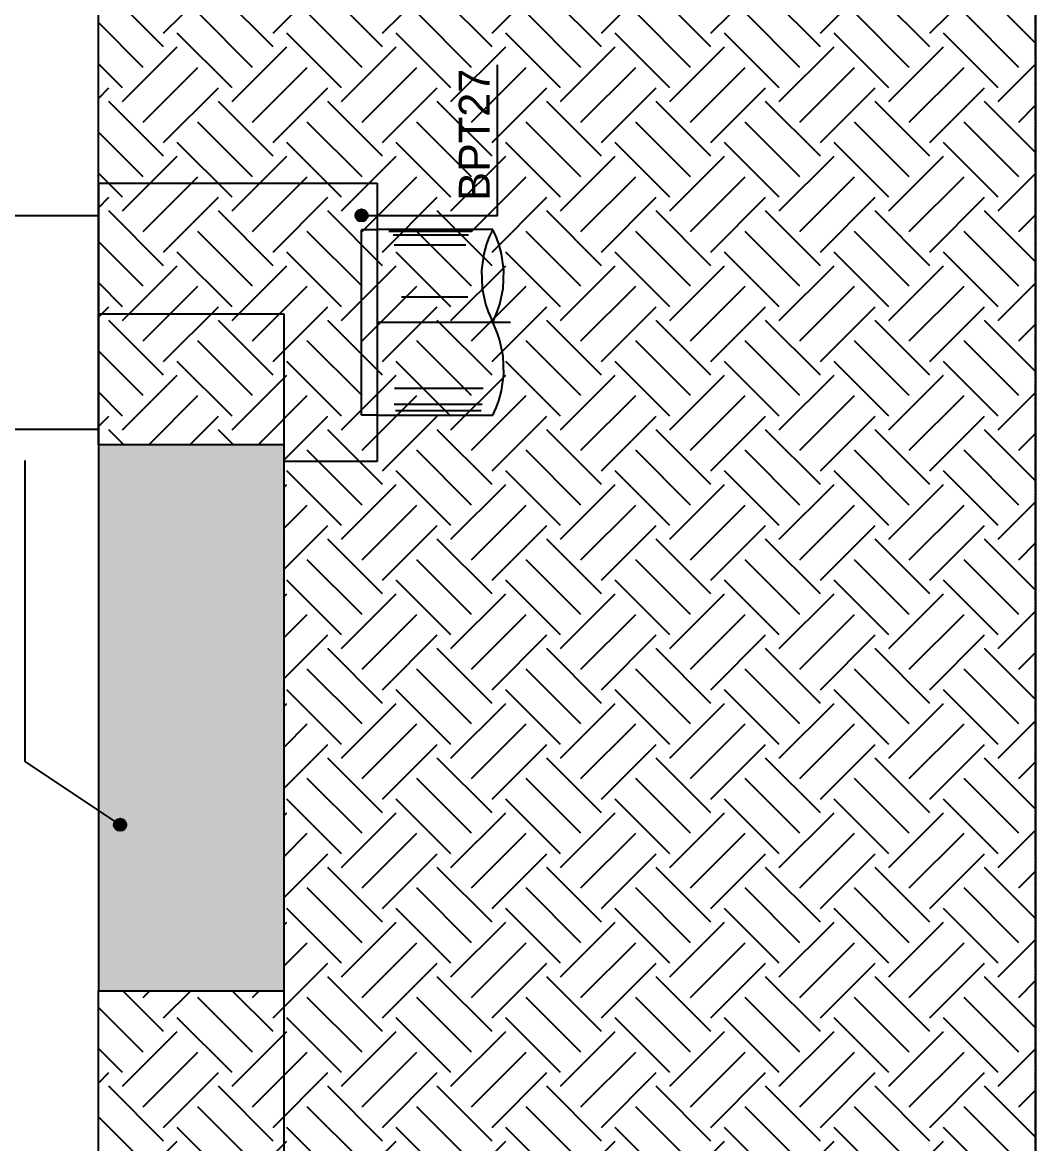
# Model space of a CAD drawing. Extents: x -1789 to 4156, y -3064 to 1391.
# Drawn here: x 2761.9 to 3089.2, y -1761.1 to -1398.8 of the extents above; entities that cross this region are included whole.
import ezdxf

# ---------------------------------------------------------------- set-up
doc = ezdxf.new("R2010")
doc.units = 0
doc.linetypes.add('ESTILO_TQS_0003', pattern=[0.92, 0.3, -0.15, 0.02, -0.15, 0.3])
doc.linetypes.add('ESTILO_TQS_0005', pattern=[0.4, 0.3, -0.1])
for name, color, linetype in [('1', 1, 'CONTINUOUS'), ('13', 35, 'CONTINUOUS'), ('2', 2, 'CONTINUOUS'), ('3', 3, 'CONTINUOUS'), ('4', 4, 'CONTINUOUS'), ('8', 8, 'CONTINUOUS')]:
    doc.layers.add(name, color=color, linetype=linetype)
doc.styles.add('TQS_ARIAL', font='arial.ttf')

msp = doc.modelspace()

# ---------------------------------------------------------------- linework, layer by layer
at = {"layer": '1', "linetype": 'Continuous'}
for p, q in [((2913.80455, -1465.7197), (2876.4368, -1465.7197)), ((2907.18715, -1466.35395), (2880.26955, -1466.35395)), ((2906.01865, -1467.548), (2881.66425, -1467.548)), ((2905.14235, -1470.7797), (2881.9742, -1470.7797)), ((2905.72655, -1487.55555), (2884.2987, -1487.5556)), ((2910.69235, -1517.0768), (2882.12915, -1517.07675)), ((2910.40025, -1522.2982), (2881.9742, -1522.2982)), ((2910.1081, -1524.30645), (2882.439, -1524.30645)), ((2876.4368, -1525.7197), (2913.80455, -1525.7197))]:
    msp.add_line(p, q, dxfattribs=at)
at = {"layer": '1', "linetype": 'ESTILO_TQS_0005'}
msp.add_line((2876.4368, -1495.7197), (2919.511, -1495.7197), dxfattribs=at)
at = {"layer": '1', "linetype": 'Continuous'}
for points in [[(2871.446, -1461.1671), (2915.3629, -1461.1671), (2915.3629, -1412.539)], [(2913.8046, -1465.7197), (2912.7039, -1468.06645), (2911.83735, -1470.36085), (2910.94345, -1473.5595), (2910.1981, -1478.89795), (2910.39995, -1484.77055), (2911.46605, -1489.8969), (2912.30635, -1492.3845), (2913.8046, -1495.7197)], [(2913.8045, -1495.7197), (2915.30275, -1492.3845), (2916.14305, -1489.8969), (2917.20915, -1484.77055), (2917.41095, -1478.89795), (2916.66565, -1473.5595), (2915.7717, -1470.36085), (2914.9052, -1468.06645), (2913.8045, -1465.7197)], [(2913.80455, -1525.7197), (2914.9052, -1523.37295), (2915.77175, -1521.0785), (2916.66565, -1517.87985), (2917.411, -1512.54145), (2917.20925, -1506.66875), (2916.1431, -1501.5425), (2915.30275, -1499.0549), (2913.80455, -1495.71975)], [(2793.4538, -1658.06635), (2762.834, -1637.59795), (2762.834, -1540.37805)]]:
    msp.add_lwpolyline(points, dxfattribs=at)
at = {"layer": '1', "linetype": 'ESTILO_TQS_0005'}
msp.add_lwpolyline([(2876.4368, -1525.7197), (2871.4368, -1525.7197), (2871.4368, -1465.7197), (2876.4368, -1465.7197)], dxfattribs=at)
at = {"layer": '1', "linetype": 'Continuous'}
for centre in [(2871.446, -1461.1671), (2793.4538, -1658.06635)]:
    msp.add_circle(centre, 2, dxfattribs=at)
for points in [[(2873.446, -1461.1671), (2870.446, -1459.43505), (2869.5666, -1460.48305)], [(2873.446, -1461.1671), (2871.7933, -1459.1975), (2870.446, -1459.43505)], [(2873.446, -1461.1671), (2872.9781, -1459.8815), (2871.7933, -1459.1975)], [(2873.446, -1461.1671), (2869.5666, -1460.48305), (2869.5666, -1461.85115)], [(2873.446, -1461.1671), (2869.5666, -1461.85115), (2870.446, -1462.89915)], [(2873.446, -1461.1671), (2870.446, -1462.89915), (2871.7933, -1463.1367)], [(2873.446, -1461.1671), (2871.7933, -1463.1367), (2872.9781, -1462.45265)], [(2873.446, -1461.1671), (2872.9781, -1462.45265), (2873.446, -1461.1671)], [(2795.4538, -1658.06635), (2792.4538, -1656.3343), (2791.5744, -1657.38235)], [(2795.4538, -1658.06635), (2791.5744, -1657.38235), (2791.5744, -1658.7504)], [(2795.4538, -1658.06635), (2791.5744, -1658.7504), (2792.4538, -1659.7984)], [(2795.4538, -1658.06635), (2793.8011, -1656.09675), (2792.4538, -1656.3343)], [(2795.4538, -1658.06635), (2792.4538, -1659.7984), (2793.8011, -1660.036)], [(2795.4538, -1658.06635), (2794.9859, -1656.7808), (2793.8011, -1656.09675)], [(2795.4538, -1658.06635), (2793.8011, -1660.036), (2794.9859, -1659.35195)], [(2795.4538, -1658.06635), (2794.9859, -1659.35195), (2795.4538, -1658.06635)]]:
    msp.add_solid(points, dxfattribs=at)
at = {"layer": '13', "linetype": 'Continuous'}
for p, q in [((2807.5177, -1402.28865), (2825.19535, -1384.611)), ((2842.873, -1402.28865), (2860.5507, -1384.611)), ((2878.22835, -1402.28865), (2895.90605, -1384.611)), ((2913.5837, -1402.28865), (2931.26135, -1384.611)), ((2948.93905, -1402.28865), (2966.6167, -1384.611)), ((2984.29435, -1402.28865), (3001.97205, -1384.611)), ((3019.6497, -1402.28865), (3037.3274, -1384.611)), ((3055.00505, -1402.28865), (3072.6827, -1384.611)), ((2807.5177, -1406.7081), (2789.84, -1389.0304)), ((2842.873, -1406.7081), (2825.19535, -1389.0304)), ((2878.22835, -1406.7081), (2860.5507, -1389.0304)), ((2913.5837, -1406.7081), (2895.90605, -1389.0304)), ((2948.93905, -1406.7081), (2931.26135, -1389.0304)), ((2984.29435, -1406.7081), (2966.6167, -1389.0304)), ((3019.6497, -1406.7081), (3001.97205, -1389.0304)), ((3055.00505, -1406.7081), (3037.3274, -1389.0304)), ((3089.1606, -1405.5083), (3072.6827, -1389.0304)), ((2836.2439, -1413.3372), (2818.5662, -1395.65955)), ((2871.59925, -1413.3372), (2853.92155, -1395.65955)), ((2906.95455, -1413.3372), (2889.2769, -1395.65955)), ((2942.3099, -1413.3372), (2924.63225, -1395.65955)), ((2977.66525, -1413.3372), (2959.9876, -1395.65955)), ((3013.0206, -1413.3372), (2995.3429, -1395.65955)), ((3048.37595, -1413.3372), (3030.69825, -1395.65955)), ((3083.73125, -1413.3372), (3066.0536, -1395.65955)), ((2800.88855, -1413.3372), (2786.4368, -1398.8855)), ((2829.61475, -1419.96635), (2811.9371, -1402.28865)), ((2864.9701, -1419.96635), (2847.29245, -1402.28865)), ((2900.32545, -1419.96635), (2882.64775, -1402.28865)), ((2935.6808, -1419.96635), (2918.0031, -1402.28865)), ((2971.0361, -1419.96635), (2953.35845, -1402.28865)), ((3006.39145, -1419.96635), (2988.7138, -1402.28865)), ((3041.7468, -1419.96635), (3024.06915, -1402.28865)), ((3077.10215, -1419.96635), (3059.42445, -1402.28865)), ((2794.25945, -1424.38575), (2811.9371, -1406.7081)), ((2829.61475, -1424.38575), (2847.29245, -1406.7081)), ((2864.9701, -1424.38575), (2882.64775, -1406.7081)), ((2900.32545, -1424.38575), (2918.0031, -1406.7081)), ((2935.6808, -1424.38575), (2953.35845, -1406.7081)), ((2971.0361, -1424.38575), (2988.7138, -1406.7081)), ((3006.39145, -1424.38575), (3024.06915, -1406.7081)), ((3041.7468, -1424.38575), (3059.42445, -1406.7081)), ((2786.4368, -1410.11125), (2786.4368, -1410.11125)), ((2794.25945, -1419.96635), (2786.4368, -1412.14375)), ((3077.10215, -1424.38575), (3089.1606, -1412.3273)), ((2800.88855, -1431.0149), (2818.5662, -1413.3372)), ((2836.2439, -1431.0149), (2853.92155, -1413.3372)), ((2871.59925, -1431.0149), (2889.2769, -1413.3372)), ((2906.95455, -1431.0149), (2924.63225, -1413.3372)), ((2942.3099, -1431.0149), (2959.9876, -1413.3372)), ((2977.66525, -1431.0149), (2995.3429, -1413.3372)), ((3013.0206, -1431.0149), (3030.69825, -1413.3372)), ((3048.37595, -1431.0149), (3066.0536, -1413.3372)), ((2786.4368, -1423.3695), (2789.84, -1419.96635)), ((2807.5177, -1437.644), (2825.19535, -1419.96635)), ((2842.873, -1437.644), (2860.5507, -1419.96635)), ((2878.22835, -1437.644), (2895.90605, -1419.96635)), ((2913.5837, -1437.644), (2931.26135, -1419.96635)), ((2948.93905, -1437.644), (2966.6167, -1419.96635)), ((2984.29435, -1437.644), (3001.97205, -1419.96635)), ((3019.6497, -1437.644), (3037.3274, -1419.96635)), ((3055.00505, -1437.644), (3072.6827, -1419.96635)), ((3089.1606, -1418.76655), (3089.1606, -1418.76655)), ((2807.5177, -1442.0634), (2789.84, -1424.38575)), ((2842.873, -1442.0634), (2825.19535, -1424.38575)), ((2878.22835, -1442.0634), (2860.5507, -1424.38575)), ((2913.5837, -1442.0634), (2895.90605, -1424.38575)), ((2948.93905, -1442.0634), (2931.26135, -1424.38575)), ((2984.29435, -1442.0634), (2966.6167, -1424.38575)), ((3019.6497, -1442.0634), (3001.97205, -1424.38575)), ((3055.00505, -1442.0634), (3037.3274, -1424.38575)), ((3089.1606, -1440.8636), (3072.6827, -1424.38575)), ((3083.73125, -1431.0149), (3089.1606, -1425.58555)), ((2786.4368, -1432.20835), (2786.4368, -1432.20835)), ((2800.88855, -1448.69255), (2786.4368, -1434.2408)), ((2836.2439, -1448.69255), (2818.5662, -1431.0149)), ((2871.59925, -1448.69255), (2853.92155, -1431.0149)), ((2906.95455, -1448.69255), (2889.2769, -1431.0149)), ((2942.3099, -1448.69255), (2924.63225, -1431.0149)), ((2977.66525, -1448.69255), (2959.9876, -1431.0149)), ((3013.0206, -1448.69255), (2995.3429, -1431.0149)), ((3048.37595, -1448.69255), (3030.69825, -1431.0149)), ((3083.73125, -1448.69255), (3066.0536, -1431.0149)), ((3089.1606, -1432.0248), (3089.1606, -1432.0248)), ((2829.61475, -1455.32165), (2811.9371, -1437.644)), ((2864.9701, -1455.32165), (2847.29245, -1437.644)), ((2900.32545, -1455.32165), (2882.64775, -1437.644)), ((2935.6808, -1455.32165), (2918.0031, -1437.644)), ((2971.0361, -1455.32165), (2953.35845, -1437.644)), ((3006.39145, -1455.32165), (2988.7138, -1437.644)), ((3041.7468, -1455.32165), (3024.06915, -1437.644)), ((3077.10215, -1455.32165), (3059.42445, -1437.644)), ((2794.25945, -1459.7411), (2811.9371, -1442.0634)), ((2829.61475, -1459.7411), (2847.29245, -1442.0634)), ((2864.9701, -1459.7411), (2882.64775, -1442.0634)), ((2900.32545, -1459.7411), (2918.0031, -1442.0634)), ((2935.6808, -1459.7411), (2953.35845, -1442.0634)), ((2971.0361, -1459.7411), (2988.7138, -1442.0634)), ((3006.39145, -1459.7411), (3024.06915, -1442.0634)), ((3041.7468, -1459.7411), (3059.42445, -1442.0634)), ((2786.4368, -1445.4666), (2786.4368, -1445.4666)), ((2794.25945, -1455.32165), (2786.4368, -1447.49905)), ((2800.88855, -1466.3702), (2818.5662, -1448.69255)), ((2836.2439, -1466.3702), (2853.92155, -1448.69255)), ((2871.59925, -1466.3702), (2889.2769, -1448.69255)), ((2906.95455, -1466.3702), (2924.63225, -1448.69255)), ((2942.3099, -1466.3702), (2959.9876, -1448.69255)), ((2977.66525, -1466.3702), (2995.3429, -1448.69255)), ((3013.0206, -1466.3702), (3030.69825, -1448.69255)), ((3048.37595, -1466.3702), (3066.0536, -1448.69255)), ((3077.10215, -1459.7411), (3089.1606, -1447.68265)), ((2786.4368, -1458.72485), (2789.84, -1455.32165)), ((2807.5177, -1472.99935), (2825.19535, -1455.32165)), ((2842.873, -1472.99935), (2860.5507, -1455.32165)), ((2878.22835, -1472.99935), (2895.90605, -1455.32165)), ((2913.5837, -1472.99935), (2931.26135, -1455.32165)), ((2948.93905, -1472.99935), (2966.6167, -1455.32165)), ((2984.29435, -1472.99935), (3001.97205, -1455.32165)), ((3019.6497, -1472.99935), (3037.3274, -1455.32165)), ((3055.00505, -1472.99935), (3072.6827, -1455.32165)), ((3089.1606, -1454.12185), (3089.1606, -1454.12185)), ((2807.5177, -1477.41875), (2789.84, -1459.7411)), ((2842.873, -1477.41875), (2825.19535, -1459.7411)), ((2878.22835, -1477.41875), (2860.5507, -1459.7411)), ((2913.5837, -1477.41875), (2895.90605, -1459.7411)), ((2948.93905, -1477.41875), (2931.26135, -1459.7411)), ((2984.29435, -1477.41875), (2966.6167, -1459.7411)), ((3019.6497, -1477.41875), (3001.97205, -1459.7411)), ((3055.00505, -1477.41875), (3037.3274, -1459.7411)), ((3089.1606, -1476.21895), (3072.6827, -1459.7411)), ((3083.73125, -1466.3702), (3089.1606, -1460.9409)), ((2836.2439, -1484.0479), (2818.5662, -1466.3702)), ((2871.59925, -1484.0479), (2853.92155, -1466.3702)), ((2906.95455, -1484.0479), (2889.2769, -1466.3702)), ((2942.3099, -1484.0479), (2924.63225, -1466.3702)), ((2977.66525, -1484.0479), (2959.9876, -1466.3702)), ((3013.0206, -1484.0479), (2995.3429, -1466.3702)), ((3048.37595, -1484.0479), (3030.69825, -1466.3702)), ((3083.73125, -1484.0479), (3066.0536, -1466.3702)), ((2786.4368, -1467.5637), (2786.4368, -1467.5637)), ((2800.88855, -1484.0479), (2786.4368, -1469.59615)), ((3089.1606, -1467.38015), (3089.1606, -1467.38015)), ((2829.61475, -1490.677), (2811.9371, -1472.99935)), ((2864.9701, -1490.677), (2847.29245, -1472.99935)), ((2900.32545, -1490.677), (2882.64775, -1472.99935)), ((2935.6808, -1490.677), (2918.0031, -1472.99935)), ((2971.0361, -1490.677), (2953.35845, -1472.99935)), ((3006.39145, -1490.677), (2988.7138, -1472.99935)), ((3041.7468, -1490.677), (3024.06915, -1472.99935)), ((3077.10215, -1490.677), (3059.42445, -1472.99935)), ((2794.25945, -1495.09645), (2811.9371, -1477.41875)), ((2829.61475, -1495.09645), (2847.29245, -1477.41875)), ((2864.9701, -1495.09645), (2882.64775, -1477.41875)), ((2900.32545, -1495.09645), (2918.0031, -1477.41875)), ((2935.6808, -1495.09645), (2953.35845, -1477.41875)), ((2971.0361, -1495.09645), (2988.7138, -1477.41875)), ((3006.39145, -1495.09645), (3024.06915, -1477.41875)), ((3041.7468, -1495.09645), (3059.42445, -1477.41875)), ((2786.4368, -1480.82195), (2786.4368, -1480.82195)), ((2794.25945, -1490.677), (2786.4368, -1482.8544)), ((2800.88855, -1501.72555), (2818.5662, -1484.0479)), ((2836.2439, -1501.72555), (2853.92155, -1484.0479)), ((2871.59925, -1501.72555), (2889.2769, -1484.0479)), ((2906.95455, -1501.72555), (2924.63225, -1484.0479)), ((2942.3099, -1501.72555), (2959.9876, -1484.0479)), ((2977.66525, -1501.72555), (2995.3429, -1484.0479)), ((3013.0206, -1501.72555), (3030.69825, -1484.0479)), ((3048.37595, -1501.72555), (3066.0536, -1484.0479)), ((3077.10215, -1495.09645), (3089.1606, -1483.038)), ((2786.4368, -1494.0802), (2789.84, -1490.677)), ((2807.5177, -1508.3547), (2825.19535, -1490.677)), ((2842.873, -1508.3547), (2860.5507, -1490.677)), ((2878.22835, -1508.3547), (2895.90605, -1490.677)), ((2913.5837, -1508.3547), (2931.26135, -1490.677)), ((2948.93905, -1508.3547), (2966.6167, -1490.677)), ((2984.29435, -1508.3547), (3001.97205, -1490.677)), ((3019.6497, -1508.3547), (3037.3274, -1490.677)), ((3055.00505, -1508.3547), (3072.6827, -1490.677)), ((3089.1606, -1489.4772), (3089.1606, -1489.4772)), ((2807.5177, -1512.7741), (2789.84, -1495.09645)), ((2842.873, -1512.7741), (2825.19535, -1495.09645)), ((2878.22835, -1512.7741), (2860.5507, -1495.09645)), ((2913.5837, -1512.7741), (2895.90605, -1495.09645)), ((2948.93905, -1512.7741), (2931.26135, -1495.09645)), ((2984.29435, -1512.7741), (2966.6167, -1495.09645)), ((3019.6497, -1512.7741), (3001.97205, -1495.09645)), ((3055.00505, -1512.7741), (3037.3274, -1495.09645)), ((3089.1606, -1511.5743), (3072.6827, -1495.09645)), ((3083.73125, -1501.72555), (3089.1606, -1496.29625)), ((2786.4368, -1502.91905), (2786.4368, -1502.91905)), ((2836.2439, -1519.4032), (2818.5662, -1501.72555)), ((2871.59925, -1519.4032), (2853.92155, -1501.72555)), ((2906.95455, -1519.4032), (2889.2769, -1501.72555)), ((2942.3099, -1519.4032), (2924.63225, -1501.72555)), ((2977.66525, -1519.4032), (2959.9876, -1501.72555)), ((3013.0206, -1519.4032), (2995.3429, -1501.72555)), ((3048.37595, -1519.4032), (3030.69825, -1501.72555)), ((3083.73125, -1519.4032), (3066.0536, -1501.72555)), ((3089.1606, -1502.73545), (3089.1606, -1502.73545)), ((2800.88855, -1519.4032), (2786.4368, -1504.9515)), ((2829.61475, -1526.03235), (2811.9371, -1508.3547)), ((2864.9701, -1526.03235), (2847.29245, -1508.3547)), ((2900.32545, -1526.03235), (2882.64775, -1508.3547)), ((2935.6808, -1526.03235), (2918.0031, -1508.3547)), ((2971.0361, -1526.03235), (2953.35845, -1508.3547)), ((3006.39145, -1526.03235), (2988.7138, -1508.3547)), ((3041.7468, -1526.03235), (3024.06915, -1508.3547)), ((3077.10215, -1526.03235), (3059.42445, -1508.3547)), ((2794.25945, -1530.45175), (2811.9371, -1512.7741)), ((2829.61475, -1530.45175), (2847.29245, -1512.7741)), ((2864.9701, -1530.45175), (2882.64775, -1512.7741)), ((2900.32545, -1530.45175), (2918.0031, -1512.7741)), ((2935.6808, -1530.45175), (2953.35845, -1512.7741)), ((2971.0361, -1530.45175), (2988.7138, -1512.7741)), ((3006.39145, -1530.45175), (3024.06915, -1512.7741)), ((3041.7468, -1530.45175), (3059.42445, -1512.7741)), ((2786.4368, -1516.1773), (2786.4368, -1516.1773)), ((2794.25945, -1526.03235), (2786.4368, -1518.20975)), ((2802.68275, -1535.2867), (2818.5662, -1519.4032)), ((2838.0381, -1535.2867), (2853.92155, -1519.4032)), ((2871.59925, -1537.0809), (2889.2769, -1519.4032)), ((2906.95455, -1537.0809), (2924.63225, -1519.4032)), ((2942.3099, -1537.0809), (2959.9876, -1519.4032)), ((2977.66525, -1537.0809), (2995.3429, -1519.4032)), ((3013.0206, -1537.0809), (3030.69825, -1519.4032)), ((3048.37595, -1537.0809), (3066.0536, -1519.4032)), ((3077.10215, -1530.45175), (3089.1606, -1518.3933)), ((3089.1606, -1524.83255), (3089.1606, -1524.83255)), ((2786.4368, -1529.43555), (2789.84, -1526.03235)), ((2815.941, -1535.2867), (2825.19535, -1526.03235)), ((2846.4368, -1540.1462), (2860.5507, -1526.03235)), ((2878.22835, -1543.71), (2895.90605, -1526.03235)), ((2913.5837, -1543.71), (2931.26135, -1526.03235)), ((2948.93905, -1543.71), (2966.6167, -1526.03235)), ((2984.29435, -1543.71), (3001.97205, -1526.03235)), ((3019.6497, -1543.71), (3037.3274, -1526.03235)), ((3055.00505, -1543.71), (3072.6827, -1526.03235)), ((2794.67495, -1535.2867), (2789.84, -1530.45175)), ((2830.0303, -1535.2867), (2825.19535, -1530.45175)), ((2878.22835, -1548.12945), (2860.5507, -1530.45175)), ((2913.5837, -1548.12945), (2895.90605, -1530.45175)), ((2948.93905, -1548.12945), (2931.26135, -1530.45175)), ((2984.29435, -1548.12945), (2966.6167, -1530.45175)), ((3019.6497, -1548.12945), (3001.97205, -1530.45175)), ((3055.00505, -1548.12945), (3037.3274, -1530.45175)), ((3089.1606, -1546.92965), (3072.6827, -1530.45175)), ((3083.73125, -1537.0809), (3089.1606, -1531.65155)), ((2789.4245, -1535.2867), (2789.4245, -1535.2867)), ((2803.5138, -1535.2867), (2803.5138, -1535.2867)), ((2816.77205, -1535.2867), (2816.77205, -1535.2867)), ((2824.77985, -1535.2867), (2824.77985, -1535.2867)), ((2838.8691, -1535.2867), (2838.8691, -1535.2867)), ((2871.59925, -1554.75855), (2853.92155, -1537.0809)), ((2906.95455, -1554.75855), (2889.2769, -1537.0809)), ((2942.3099, -1554.75855), (2924.63225, -1537.0809)), ((2977.66525, -1554.75855), (2959.9876, -1537.0809)), ((3013.0206, -1554.75855), (2995.3429, -1537.0809)), ((3048.37595, -1554.75855), (3030.69825, -1537.0809)), ((3083.73125, -1554.75855), (3066.0536, -1537.0809)), ((3089.1606, -1538.0908), (3089.1606, -1538.0908)), ((2864.9701, -1561.3877), (2847.29245, -1543.71)), ((2900.32545, -1561.3877), (2882.64775, -1543.71)), ((2935.6808, -1561.3877), (2918.0031, -1543.71)), ((2971.0361, -1561.3877), (2953.35845, -1543.71)), ((3006.39145, -1561.3877), (2988.7138, -1543.71)), ((3041.7468, -1561.3877), (3024.06915, -1543.71)), ((3077.10215, -1561.3877), (3059.42445, -1543.71)), ((2846.4368, -1548.98505), (2847.29245, -1548.12945)), ((2864.9701, -1565.8071), (2882.64775, -1548.12945)), ((2900.32545, -1565.8071), (2918.0031, -1548.12945)), ((2935.6808, -1565.8071), (2953.35845, -1548.12945)), ((2971.0361, -1565.8071), (2988.7138, -1548.12945)), ((3006.39145, -1565.8071), (3024.06915, -1548.12945)), ((3041.7468, -1565.8071), (3059.42445, -1548.12945)), ((3077.10215, -1565.8071), (3089.1606, -1553.74865)), ((2846.4368, -1562.2433), (2853.92155, -1554.75855)), ((2871.59925, -1572.43625), (2889.2769, -1554.75855)), ((2906.95455, -1572.43625), (2924.63225, -1554.75855)), ((2942.3099, -1572.43625), (2959.9876, -1554.75855)), ((2977.66525, -1572.43625), (2995.3429, -1554.75855)), ((3013.0206, -1572.43625), (3030.69825, -1554.75855)), ((3048.37595, -1572.43625), (3066.0536, -1554.75855)), ((2846.4368, -1575.50155), (2860.5507, -1561.3877)), ((2878.22835, -1579.06535), (2895.90605, -1561.3877)), ((2913.5837, -1579.06535), (2931.26135, -1561.3877)), ((2948.93905, -1579.06535), (2966.6167, -1561.3877)), ((2984.29435, -1579.06535), (3001.97205, -1561.3877)), ((3019.6497, -1579.06535), (3037.3274, -1561.3877)), ((3055.00505, -1579.06535), (3072.6827, -1561.3877)), ((3089.1606, -1560.1879), (3089.1606, -1560.1879)), ((2878.22835, -1583.4848), (2860.5507, -1565.8071)), ((2913.5837, -1583.4848), (2895.90605, -1565.8071)), ((2948.93905, -1583.4848), (2931.26135, -1565.8071)), ((2984.29435, -1583.4848), (2966.6167, -1565.8071)), ((3019.6497, -1583.4848), (3001.97205, -1565.8071)), ((3055.00505, -1583.4848), (3037.3274, -1565.8071)), ((3089.1606, -1582.285), (3072.6827, -1565.8071)), ((3083.73125, -1572.43625), (3089.1606, -1567.0069)), ((2871.59925, -1590.1139), (2853.92155, -1572.43625)), ((2906.95455, -1590.1139), (2889.2769, -1572.43625)), ((2942.3099, -1590.1139), (2924.63225, -1572.43625)), ((2977.66525, -1590.1139), (2959.9876, -1572.43625)), ((3013.0206, -1590.1139), (2995.3429, -1572.43625)), ((3048.37595, -1590.1139), (3030.69825, -1572.43625)), ((3083.73125, -1590.1139), (3066.0536, -1572.43625)), ((3089.1606, -1573.44615), (3089.1606, -1573.44615)), ((2864.9701, -1596.74305), (2847.29245, -1579.06535)), ((2900.32545, -1596.74305), (2882.64775, -1579.06535)), ((2935.6808, -1596.74305), (2918.0031, -1579.06535)), ((2971.0361, -1596.74305), (2953.35845, -1579.06535)), ((3006.39145, -1596.74305), (2988.7138, -1579.06535)), ((3041.7468, -1596.74305), (3024.06915, -1579.06535)), ((3077.10215, -1596.74305), (3059.42445, -1579.06535)), ((2846.4368, -1584.3404), (2847.29245, -1583.4848)), ((2864.9701, -1601.16245), (2882.64775, -1583.4848)), ((2900.32545, -1601.16245), (2918.0031, -1583.4848)), ((2935.6808, -1601.16245), (2953.35845, -1583.4848)), ((2971.0361, -1601.16245), (2988.7138, -1583.4848)), ((3006.39145, -1601.16245), (3024.06915, -1583.4848)), ((3041.7468, -1601.16245), (3059.42445, -1583.4848)), ((2846.4368, -1597.59865), (2853.92155, -1590.1139)), ((2871.59925, -1607.79155), (2889.2769, -1590.1139)), ((2906.95455, -1607.79155), (2924.63225, -1590.1139)), ((2942.3099, -1607.79155), (2959.9876, -1590.1139)), ((2977.66525, -1607.79155), (2995.3429, -1590.1139)), ((3013.0206, -1607.79155), (3030.69825, -1590.1139)), ((3048.37595, -1607.79155), (3066.0536, -1590.1139)), ((3077.10215, -1601.16245), (3089.1606, -1589.104)), ((2846.4368, -1610.8569), (2860.5507, -1596.74305)), ((2878.22835, -1614.4207), (2895.90605, -1596.74305)), ((2913.5837, -1614.4207), (2931.26135, -1596.74305)), ((2948.93905, -1614.4207), (2966.6167, -1596.74305)), ((2984.29435, -1614.4207), (3001.97205, -1596.74305)), ((3019.6497, -1614.4207), (3037.3274, -1596.74305)), ((3055.00505, -1614.4207), (3072.6827, -1596.74305)), ((3089.1606, -1595.54325), (3089.1606, -1595.54325)), ((2878.22835, -1618.8401), (2860.5507, -1601.16245)), ((2913.5837, -1618.8401), (2895.90605, -1601.16245)), ((2948.93905, -1618.8401), (2931.26135, -1601.16245)), ((2984.29435, -1618.8401), (2966.6167, -1601.16245)), ((3019.6497, -1618.8401), (3001.97205, -1601.16245)), ((3055.00505, -1618.8401), (3037.3274, -1601.16245)), ((3089.1606, -1617.6403), (3072.6827, -1601.16245)), ((3083.73125, -1607.79155), (3089.1606, -1602.36225)), ((2871.59925, -1625.46925), (2853.92155, -1607.79155)), ((2906.95455, -1625.46925), (2889.2769, -1607.79155)), ((2942.3099, -1625.46925), (2924.63225, -1607.79155)), ((2977.66525, -1625.46925), (2959.9876, -1607.79155)), ((3013.0206, -1625.46925), (2995.3429, -1607.79155)), ((3048.37595, -1625.46925), (3030.69825, -1607.79155)), ((3083.73125, -1625.46925), (3066.0536, -1607.79155)), ((3089.1606, -1608.8015), (3089.1606, -1608.8015)), ((2864.9701, -1632.09835), (2847.29245, -1614.4207)), ((2900.32545, -1632.09835), (2882.64775, -1614.4207)), ((2935.6808, -1632.09835), (2918.0031, -1614.4207)), ((2971.0361, -1632.09835), (2953.35845, -1614.4207)), ((3006.39145, -1632.09835), (2988.7138, -1614.4207)), ((3041.7468, -1632.09835), (3024.06915, -1614.4207)), ((3077.10215, -1632.09835), (3059.42445, -1614.4207)), ((2846.4368, -1619.69575), (2847.29245, -1618.8401)), ((2864.9701, -1636.5178), (2882.64775, -1618.8401)), ((2900.32545, -1636.5178), (2918.0031, -1618.8401)), ((2935.6808, -1636.5178), (2953.35845, -1618.8401)), ((2971.0361, -1636.5178), (2988.7138, -1618.8401)), ((3006.39145, -1636.5178), (3024.06915, -1618.8401)), ((3041.7468, -1636.5178), (3059.42445, -1618.8401)), ((2846.4368, -1632.954), (2853.92155, -1625.46925)), ((2871.59925, -1643.1469), (2889.2769, -1625.46925)), ((2906.95455, -1643.1469), (2924.63225, -1625.46925)), ((2942.3099, -1643.1469), (2959.9876, -1625.46925)), ((2977.66525, -1643.1469), (2995.3429, -1625.46925)), ((3013.0206, -1643.1469), (3030.69825, -1625.46925)), ((3048.37595, -1643.1469), (3066.0536, -1625.46925)), ((3077.10215, -1636.5178), (3089.1606, -1624.45935)), ((2846.4368, -1646.21225), (2860.5507, -1632.09835)), ((2878.22835, -1649.77605), (2895.90605, -1632.09835)), ((2913.5837, -1649.77605), (2931.26135, -1632.09835)), ((2948.93905, -1649.77605), (2966.6167, -1632.09835)), ((2984.29435, -1649.77605), (3001.97205, -1632.09835)), ((3019.6497, -1649.77605), (3037.3274, -1632.09835)), ((3055.00505, -1649.77605), (3072.6827, -1632.09835)), ((3089.1606, -1630.89855), (3089.1606, -1630.89855)), ((2878.22835, -1654.19545), (2860.5507, -1636.5178)), ((2913.5837, -1654.19545), (2895.90605, -1636.5178)), ((2948.93905, -1654.19545), (2931.26135, -1636.5178)), ((2984.29435, -1654.19545), (2966.6167, -1636.5178)), ((3019.6497, -1654.19545), (3001.97205, -1636.5178)), ((3055.00505, -1654.19545), (3037.3274, -1636.5178)), ((3089.1606, -1652.99565), (3072.6827, -1636.5178)), ((3083.73125, -1643.1469), (3089.1606, -1637.7176)), ((2871.59925, -1660.8246), (2853.92155, -1643.1469)), ((2906.95455, -1660.8246), (2889.2769, -1643.1469)), ((2942.3099, -1660.8246), (2924.63225, -1643.1469)), ((2977.66525, -1660.8246), (2959.9876, -1643.1469)), ((3013.0206, -1660.8246), (2995.3429, -1643.1469)), ((3048.37595, -1660.8246), (3030.69825, -1643.1469)), ((3083.73125, -1660.8246), (3066.0536, -1643.1469)), ((3089.1606, -1644.1568), (3089.1606, -1644.1568)), ((2864.9701, -1667.4537), (2847.29245, -1649.77605)), ((2900.32545, -1667.4537), (2882.64775, -1649.77605)), ((2935.6808, -1667.4537), (2918.0031, -1649.77605)), ((2971.0361, -1667.4537), (2953.35845, -1649.77605)), ((3006.39145, -1667.4537), (2988.7138, -1649.77605)), ((3041.7468, -1667.4537), (3024.06915, -1649.77605)), ((3077.10215, -1667.4537), (3059.42445, -1649.77605)), ((2846.4368, -1655.05105), (2847.29245, -1654.19545)), ((2864.9701, -1671.8731), (2882.64775, -1654.19545)), ((2900.32545, -1671.8731), (2918.0031, -1654.19545)), ((2935.6808, -1671.8731), (2953.35845, -1654.19545)), ((2971.0361, -1671.8731), (2988.7138, -1654.19545)), ((3006.39145, -1671.8731), (3024.06915, -1654.19545)), ((3041.7468, -1671.8731), (3059.42445, -1654.19545)), ((2846.4368, -1668.3093), (2853.92155, -1660.8246)), ((2871.59925, -1678.50225), (2889.2769, -1660.8246)), ((2906.95455, -1678.50225), (2924.63225, -1660.8246)), ((2942.3099, -1678.50225), (2959.9876, -1660.8246)), ((2977.66525, -1678.50225), (2995.3429, -1660.8246)), ((3013.0206, -1678.50225), (3030.69825, -1660.8246)), ((3048.37595, -1678.50225), (3066.0536, -1660.8246)), ((3077.10215, -1671.8731), (3089.1606, -1659.81465)), ((3089.1606, -1666.2539), (3089.1606, -1666.2539)), ((2846.4368, -1681.56755), (2860.5507, -1667.4537)), ((2878.22835, -1685.1314), (2895.90605, -1667.4537)), ((2913.5837, -1685.1314), (2931.26135, -1667.4537)), ((2948.93905, -1685.1314), (2966.6167, -1667.4537)), ((2984.29435, -1685.1314), (3001.97205, -1667.4537)), ((3019.6497, -1685.1314), (3037.3274, -1667.4537)), ((3055.00505, -1685.1314), (3072.6827, -1667.4537)), ((2878.22835, -1689.5508), (2860.5507, -1671.8731)), ((2913.5837, -1689.5508), (2895.90605, -1671.8731)), ((2948.93905, -1689.5508), (2931.26135, -1671.8731)), ((2984.29435, -1689.5508), (2966.6167, -1671.8731)), ((3019.6497, -1689.5508), (3001.97205, -1671.8731)), ((3055.00505, -1689.5508), (3037.3274, -1671.8731)), ((3089.1606, -1688.351), (3072.6827, -1671.8731)), ((3083.73125, -1678.50225), (3089.1606, -1673.0729)), ((2871.59925, -1696.1799), (2853.92155, -1678.50225)), ((2906.95455, -1696.1799), (2889.2769, -1678.50225)), ((2942.3099, -1696.1799), (2924.63225, -1678.50225)), ((2977.66525, -1696.1799), (2959.9876, -1678.50225)), ((3013.0206, -1696.1799), (2995.3429, -1678.50225)), ((3048.37595, -1696.1799), (3030.69825, -1678.50225)), ((3083.73125, -1696.1799), (3066.0536, -1678.50225)), ((3089.1606, -1679.51215), (3089.1606, -1679.51215)), ((2864.9701, -1702.80905), (2847.29245, -1685.1314)), ((2900.32545, -1702.80905), (2882.64775, -1685.1314)), ((2935.6808, -1702.80905), (2918.0031, -1685.1314)), ((2971.0361, -1702.80905), (2953.35845, -1685.1314)), ((3006.39145, -1702.80905), (2988.7138, -1685.1314)), ((3041.7468, -1702.80905), (3024.06915, -1685.1314)), ((3077.10215, -1702.80905), (3059.42445, -1685.1314)), ((2846.4368, -1690.4064), (2847.29245, -1689.5508)), ((2864.9701, -1707.22845), (2882.64775, -1689.5508)), ((2900.32545, -1707.22845), (2918.0031, -1689.5508)), ((2935.6808, -1707.22845), (2953.35845, -1689.5508)), ((2971.0361, -1707.22845), (2988.7138, -1689.5508)), ((3006.39145, -1707.22845), (3024.06915, -1689.5508)), ((3041.7468, -1707.22845), (3059.42445, -1689.5508)), ((3077.10215, -1707.22845), (3089.1606, -1695.17)), ((2846.4368, -1703.66465), (2853.92155, -1696.1799)), ((2871.59925, -1713.8576), (2889.2769, -1696.1799)), ((2906.95455, -1713.8576), (2924.63225, -1696.1799)), ((2942.3099, -1713.8576), (2959.9876, -1696.1799)), ((2977.66525, -1713.8576), (2995.3429, -1696.1799)), ((3013.0206, -1713.8576), (3030.69825, -1696.1799)), ((3048.37595, -1713.8576), (3066.0536, -1696.1799)), ((3089.1606, -1701.60925), (3089.1606, -1701.60925)), ((2842.873, -1720.4867), (2860.5507, -1702.80905)), ((2878.22835, -1720.4867), (2895.90605, -1702.80905)), ((2913.5837, -1720.4867), (2931.26135, -1702.80905)), ((2948.93905, -1720.4867), (2966.6167, -1702.80905)), ((2984.29435, -1720.4867), (3001.97205, -1702.80905)), ((3019.6497, -1720.4867), (3037.3274, -1702.80905)), ((3055.00505, -1720.4867), (3072.6827, -1702.80905)), ((2878.22835, -1724.90615), (2860.5507, -1707.22845)), ((2913.5837, -1724.90615), (2895.90605, -1707.22845)), ((2948.93905, -1724.90615), (2931.26135, -1707.22845)), ((2984.29435, -1724.90615), (2966.6167, -1707.22845)), ((3019.6497, -1724.90615), (3001.97205, -1707.22845)), ((3055.00505, -1724.90615), (3037.3274, -1707.22845)), ((3089.1606, -1723.70635), (3072.6827, -1707.22845)), ((3083.73125, -1713.8576), (3089.1606, -1708.42825)), ((2807.5177, -1724.90615), (2794.30165, -1711.69015)), ((2800.88855, -1713.8576), (2803.056, -1711.69015)), ((2807.5177, -1720.4867), (2816.31425, -1711.69015)), ((2842.873, -1724.90615), (2829.657, -1711.69015)), ((2836.2439, -1713.8576), (2838.41135, -1711.69015)), ((2786.4368, -1715.05105), (2786.4368, -1715.05105)), ((2800.88855, -1731.53525), (2786.4368, -1717.08355)), ((2836.2439, -1731.53525), (2818.5662, -1713.8576)), ((2871.59925, -1731.53525), (2853.92155, -1713.8576)), ((2906.95455, -1731.53525), (2889.2769, -1713.8576)), ((2942.3099, -1731.53525), (2924.63225, -1713.8576)), ((2977.66525, -1731.53525), (2959.9876, -1713.8576)), ((3013.0206, -1731.53525), (2995.3429, -1713.8576)), ((3048.37595, -1731.53525), (3030.69825, -1713.8576)), ((3083.73125, -1731.53525), (3066.0536, -1713.8576)), ((3089.1606, -1714.8675), (3089.1606, -1714.8675)), ((2829.61475, -1738.1644), (2811.9371, -1720.4867)), ((2864.9701, -1738.1644), (2847.29245, -1720.4867)), ((2900.32545, -1738.1644), (2882.64775, -1720.4867)), ((2935.6808, -1738.1644), (2918.0031, -1720.4867)), ((2971.0361, -1738.1644), (2953.35845, -1720.4867)), ((3006.39145, -1738.1644), (2988.7138, -1720.4867)), ((3041.7468, -1738.1644), (3024.06915, -1720.4867)), ((3077.10215, -1738.1644), (3059.42445, -1720.4867)), ((2794.25945, -1742.5838), (2811.9371, -1724.90615)), ((2829.61475, -1742.5838), (2847.29245, -1724.90615)), ((2864.9701, -1742.5838), (2882.64775, -1724.90615)), ((2900.32545, -1742.5838), (2918.0031, -1724.90615)), ((2935.6808, -1742.5838), (2953.35845, -1724.90615)), ((2971.0361, -1742.5838), (2988.7138, -1724.90615)), ((3006.39145, -1742.5838), (3024.06915, -1724.90615)), ((3041.7468, -1742.5838), (3059.42445, -1724.90615)), ((2786.4368, -1728.3093), (2786.4368, -1728.3093)), ((2794.25945, -1738.1644), (2786.4368, -1730.3418)), ((2800.88855, -1749.21295), (2818.5662, -1731.53525)), ((2836.2439, -1749.21295), (2853.92155, -1731.53525)), ((2871.59925, -1749.21295), (2889.2769, -1731.53525)), ((2906.95455, -1749.21295), (2924.63225, -1731.53525)), ((2942.3099, -1749.21295), (2959.9876, -1731.53525)), ((2977.66525, -1749.21295), (2995.3429, -1731.53525)), ((3013.0206, -1749.21295), (3030.69825, -1731.53525)), ((3048.37595, -1749.21295), (3066.0536, -1731.53525)), ((3077.10215, -1742.5838), (3089.1606, -1730.52535)), ((2786.4368, -1741.56755), (2789.84, -1738.1644)), ((2807.5177, -1755.84205), (2825.19535, -1738.1644)), ((2842.873, -1755.84205), (2860.5507, -1738.1644)), ((2878.22835, -1755.84205), (2895.90605, -1738.1644)), ((2913.5837, -1755.84205), (2931.26135, -1738.1644)), ((2948.93905, -1755.84205), (2966.6167, -1738.1644)), ((2984.29435, -1755.84205), (3001.97205, -1738.1644)), ((3019.6497, -1755.84205), (3037.3274, -1738.1644)), ((3055.00505, -1755.84205), (3072.6827, -1738.1644)), ((3089.1606, -1736.9646), (3089.1606, -1736.9646)), ((2807.5177, -1760.26145), (2789.84, -1742.5838)), ((2842.873, -1760.26145), (2825.19535, -1742.5838)), ((2878.22835, -1760.26145), (2860.5507, -1742.5838)), ((2913.5837, -1760.26145), (2895.90605, -1742.5838)), ((2948.93905, -1760.26145), (2931.26135, -1742.5838)), ((2984.29435, -1760.26145), (2966.6167, -1742.5838)), ((3019.6497, -1760.26145), (3001.97205, -1742.5838)), ((3055.00505, -1760.26145), (3037.3274, -1742.5838)), ((3089.1606, -1759.06165), (3072.6827, -1742.5838)), ((3083.73125, -1749.21295), (3089.1606, -1743.7836)), ((2836.2439, -1766.8906), (2818.5662, -1749.21295)), ((2871.59925, -1766.8906), (2853.92155, -1749.21295)), ((2906.95455, -1766.8906), (2889.2769, -1749.21295)), ((2942.3099, -1766.8906), (2924.63225, -1749.21295)), ((2977.66525, -1766.8906), (2959.9876, -1749.21295)), ((3013.0206, -1766.8906), (2995.3429, -1749.21295)), ((3048.37595, -1766.8906), (3030.69825, -1749.21295)), ((3083.73125, -1766.8906), (3066.0536, -1749.21295)), ((2786.4368, -1750.4064), (2786.4368, -1750.4064)), ((2800.88855, -1766.8906), (2786.4368, -1752.43885)), ((3089.1606, -1750.22285), (3089.1606, -1750.22285)), ((2829.61475, -1773.5197), (2811.9371, -1755.84205)), ((2864.9701, -1773.5197), (2847.29245, -1755.84205)), ((2900.32545, -1773.5197), (2882.64775, -1755.84205)), ((2935.6808, -1773.5197), (2918.0031, -1755.84205)), ((2971.0361, -1773.5197), (2953.35845, -1755.84205)), ((3006.39145, -1773.5197), (2988.7138, -1755.84205)), ((3041.7468, -1773.5197), (3024.06915, -1755.84205)), ((3077.10215, -1773.5197), (3059.42445, -1755.84205)), ((2794.25945, -1777.93915), (2811.9371, -1760.26145)), ((2829.61475, -1777.93915), (2847.29245, -1760.26145)), ((2864.9701, -1777.93915), (2882.64775, -1760.26145)), ((2900.32545, -1777.93915), (2918.0031, -1760.26145)), ((2935.6808, -1777.93915), (2953.35845, -1760.26145)), ((2971.0361, -1777.93915), (2988.7138, -1760.26145)), ((3006.39145, -1777.93915), (3024.06915, -1760.26145)), ((3041.7468, -1777.93915), (3059.42445, -1760.26145))]:
    msp.add_line(p, q, dxfattribs=at)
for points in [[(3089.1606, 1006.1651), (3089.1606, -2158.40875), (2586.4368, -2158.40875)], [(2586.4368, -2158.40875), (2586.4368, -2085.2197), (2836.4368, -2085.2197), (2836.4368, -2066.2197), (2786.4368, -2066.2197), (2786.4368, -1711.69015), (2846.4368, -1711.69015), (2846.4368, -1535.2867), (2786.4368, -1535.2867), (2786.4368, -1316.47245)]]:
    msp.add_lwpolyline(points, dxfattribs=at)
at = {"layer": '2', "linetype": 'Continuous'}
msp.add_line((2846.4368, -1938.2502), (2846.4368, -1711.69015), dxfattribs=at)
at = {"layer": '2', "linetype": 'ESTILO_TQS_0003'}
msp.add_lwpolyline([(2462.16665, -2158.40875), (3089.1606, -2158.40875), (3089.1606, 1006.1651), (2462.16665, 1011.24555), (2462.16665, -2158.40875)], dxfattribs=at)
at = {"layer": '3', "linetype": 'Continuous'}
for p, q in [((2786.4368, -1450.7197), (2876.4368, -1450.7197)), ((2786.4368, -1450.7197), (2786.4368, -1493.06495)), ((2876.4368, -1450.7197), (2876.4368, -1540.7197)), ((2686.4368, -1461.2197), (2786.4368, -1461.2197)), ((2846.4368, -1493.06495), (2786.4368, -1493.06495)), ((2786.4368, -1493.06495), (2786.4368, -1535.2867)), ((2846.4368, -1535.2867), (2846.4368, -1493.06495)), ((2686.4368, -1530.2197), (2786.4368, -1530.2197)), ((2876.4368, -1540.7197), (2846.4368, -1540.7197))]:
    msp.add_line(p, q, dxfattribs=at)
at = {"layer": '4', "linetype": 'Continuous'}
for p, q in [((2846.4368, -1535.2867), (2786.4368, -1535.2867)), ((2786.4368, -1535.2867), (2786.4368, -1711.69015)), ((2846.4368, -1711.69015), (2846.4368, -1535.2867)), ((2786.4368, -1711.69015), (2846.4368, -1711.69015))]:
    msp.add_line(p, q, dxfattribs=at)
at = {"layer": '8', "linetype": 'Continuous'}
msp.add_lwpolyline([(2786.4368, -1711.69015), (2846.4368, -1711.69015), (2846.4368, -1535.2867), (2786.4368, -1535.2867), (2786.4368, -1711.69015)], dxfattribs=at)
for points in [[(2786.4368, -1711.69015), (2846.4368, -1711.69015), (2846.4368, -1535.2867)], [(2786.4368, -1711.69015), (2846.4368, -1535.2867), (2786.4368, -1535.2867)], [(2786.4368, -1711.69015), (2786.4368, -1535.2867), (2786.4368, -1711.69015)]]:
    msp.add_solid(points, dxfattribs=at)

# ---------------------------------------------------------------- texts
at = {"layer": '2', "linetype": 'Continuous', "style": 'TQS_ARIAL'}
msp.add_text('BPT27', height=10, rotation=90, dxfattribs=at).set_placement((2912.85385, -1456.46785))

doc.saveas('drawing.dxf')
